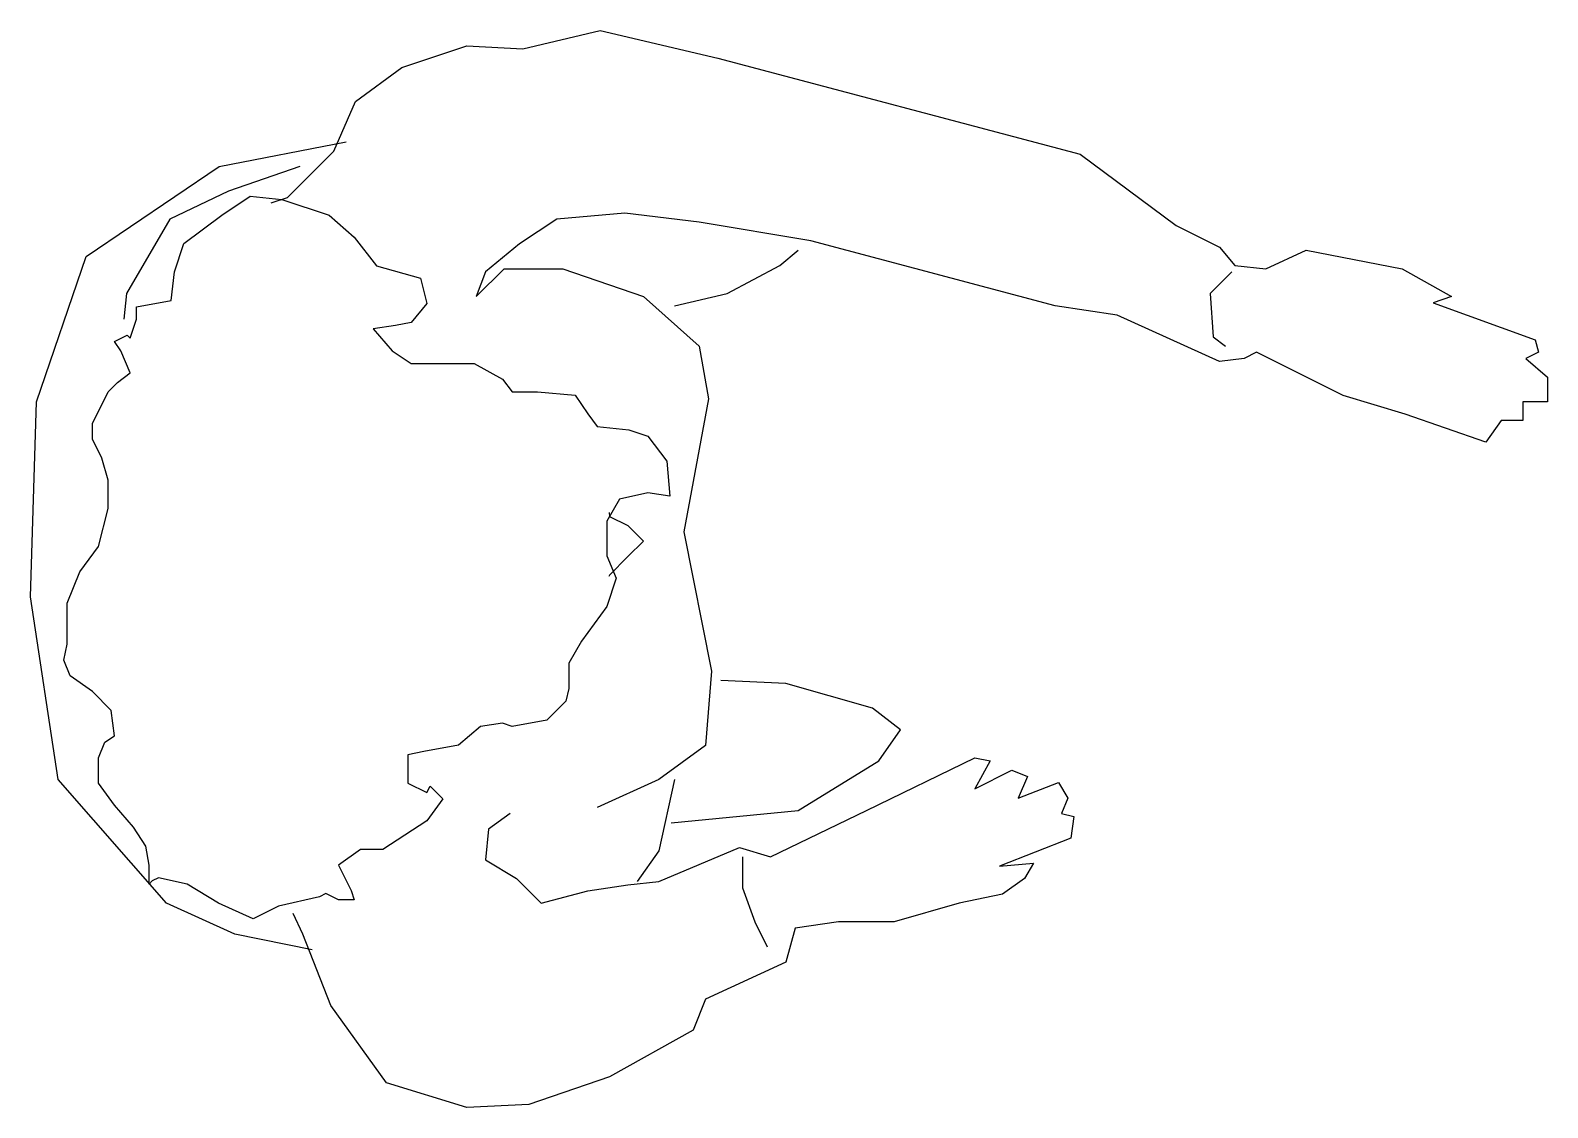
# Model space of a CAD drawing. Header units: millimetres. Extents: x -1482.387 to -1481.729, y 1866.205 to 1866.671.
import ezdxf

# ---------------------------------------------------------------- set-up
doc = ezdxf.new("R2010")
doc.units = ezdxf.units.MM
doc.header["$LTSCALE"] = 10
doc.layers.add('Humanos', color=2, linetype='Continuous')

msp = doc.modelspace()

# ---------------------------------------------------------------- linework, layer by layer
at = {"layer": 'Humanos'}
for points in [[(-1482.28232, 1866.59641), (-1482.27524, 1866.59877), (-1482.25512, 1866.61887), (-1482.24574, 1866.6403), (-1482.22562, 1866.65504), (-1482.19746, 1866.66442), (-1482.17333, 1866.66308), (-1482.1398, 1866.67112), (-1482.08885, 1866.65906), (-1481.93195, 1866.61753), (-1481.89038, 1866.58671), (-1481.87161, 1866.57733), (-1481.8649, 1866.56929), (-1481.85149, 1866.56795), (-1481.83406, 1866.57599), (-1481.79249, 1866.56795), (-1481.77104, 1866.55589), (-1481.77908, 1866.55322), (-1481.73483, 1866.53714), (-1481.73349, 1866.53178), (-1481.73885, 1866.5291), (-1481.72947, 1866.52106), (-1481.72947, 1866.51034), (-1481.74019, 1866.51034), (-1481.74019, 1866.5023), (-1481.74958, 1866.5023), (-1481.75629, 1866.49292), (-1481.79115, 1866.50498), (-1481.81797, 1866.51302), (-1481.85552, 1866.53178), (-1481.86088, 1866.5291), (-1481.87161, 1866.52776), (-1481.91586, 1866.54786), (-1481.94268, 1866.55188), (-1482.04862, 1866.58001), (-1482.09689, 1866.58805), (-1482.12907, 1866.59207), (-1482.15858, 1866.58939), (-1482.17467, 1866.57867), (-1482.18942, 1866.56661), (-1482.19344, 1866.55589), (-1482.18137, 1866.56795), (-1482.15589, 1866.56795), (-1482.12103, 1866.55589), (-1482.09689, 1866.53446), (-1482.09287, 1866.51168), (-1482.1036, 1866.45407), (-1482.09153, 1866.39378), (-1482.09421, 1866.36162), (-1482.11432, 1866.34688), (-1482.14114, 1866.33482)], [(-1482.26451, 1866.27319), (-1482.29804, 1866.27989), (-1482.32754, 1866.29329), (-1482.37447, 1866.34688), (-1482.38654, 1866.42593), (-1482.38386, 1866.51034), (-1482.3624, 1866.57331), (-1482.30474, 1866.61217), (-1482.24976, 1866.62289)], [(-1482.26988, 1866.61217), (-1482.30072, 1866.60145), (-1482.3262, 1866.58939), (-1482.34497, 1866.55723), (-1482.34605, 1866.54609)], [(-1482.10762, 1866.55188), (-1482.08482, 1866.55723), (-1482.06203, 1866.56929), (-1482.05398, 1866.57599)], [(-1481.86625, 1866.56661), (-1481.87563, 1866.55723), (-1481.87429, 1866.53848), (-1481.86893, 1866.53446)], [(-1482.13594, 1866.46239), (-1482.13578, 1866.46077), (-1482.12773, 1866.45675), (-1482.12103, 1866.45005)], [(-1482.12103, 1866.45005), (-1482.12773, 1866.44335), (-1482.13578, 1866.43531), (-1482.13606, 1866.43475)], [(-1482.10896, 1866.32813), (-1482.05398, 1866.33348), (-1482.01912, 1866.35492), (-1482.00973, 1866.36832), (-1482.0218, 1866.3777), (-1482.05934, 1866.38842), (-1482.0875, 1866.38976)], [(-1482.17869, 1866.33215), (-1482.18808, 1866.32545), (-1482.18942, 1866.31205), (-1482.17601, 1866.30401), (-1482.16528, 1866.29329), (-1482.14517, 1866.29865), (-1482.12773, 1866.30133), (-1482.11432, 1866.30267), (-1482.07946, 1866.31741), (-1482.06605, 1866.31339), (-1482.02448, 1866.33348), (-1481.97755, 1866.35626), (-1481.97084, 1866.35492), (-1481.97755, 1866.34286), (-1481.96145, 1866.3509), (-1481.95475, 1866.34822), (-1481.95877, 1866.33884), (-1481.94134, 1866.34554), (-1481.93732, 1866.33884), (-1481.94, 1866.33215), (-1481.93463, 1866.33081), (-1481.93598, 1866.32143), (-1481.96682, 1866.30937), (-1481.95207, 1866.31071), (-1481.95609, 1866.30401), (-1481.96548, 1866.29731), (-1481.98425, 1866.29329), (-1482.01241, 1866.28525), (-1482.03655, 1866.28525), (-1482.05532, 1866.28257), (-1482.05934, 1866.26783), (-1482.09421, 1866.25176), (-1482.09957, 1866.23836), (-1482.13578, 1866.21826), (-1482.17064, 1866.2062), (-1482.19746, 1866.20486), (-1482.23233, 1866.21558), (-1482.25647, 1866.24908), (-1482.26853, 1866.27989), (-1482.27277, 1866.28888)], [(-1482.10762, 1866.34688), (-1482.11432, 1866.31607), (-1482.12371, 1866.30267)], [(-1482.07812, 1866.31339), (-1482.07812, 1866.29999), (-1482.07275, 1866.28525), (-1482.06739, 1866.27453)]]:
    msp.add_lwpolyline(points, dxfattribs=at)
msp.add_lwpolyline([(-1482.10957, 1866.46958), (-1482.11914, 1866.47095), (-1482.13144, 1866.46822), (-1482.13691, 1866.45866), (-1482.13691, 1866.44364), (-1482.13281, 1866.43408), (-1482.13691, 1866.42179), (-1482.14784, 1866.40677), (-1482.15331, 1866.39721), (-1482.15331, 1866.38628), (-1482.15467, 1866.38082), (-1482.16288, 1866.37263), (-1482.17791, 1866.36989), (-1482.18201, 1866.37126), (-1482.19158, 1866.36989), (-1482.20115, 1866.3617), (-1482.21618, 1866.35897), (-1482.22301, 1866.3576), (-1482.22301, 1866.34531), (-1482.21481, 1866.34122), (-1482.21345, 1866.34395), (-1482.20798, 1866.33849), (-1482.21481, 1866.32893), (-1482.23395, 1866.31664), (-1482.24352, 1866.31664), (-1482.25308, 1866.30981), (-1482.24762, 1866.29888), (-1482.24625, 1866.29479), (-1482.25308, 1866.29479), (-1482.25855, 1866.29752), (-1482.26128, 1866.29615), (-1482.27905, 1866.29206), (-1482.28999, 1866.28659), (-1482.30502, 1866.29342), (-1482.31869, 1866.30161), (-1482.33099, 1866.30435), (-1482.33372, 1866.30298), (-1482.33509, 1866.30161), (-1482.33509, 1866.30981), (-1482.33646, 1866.318), (-1482.34192, 1866.3262), (-1482.35012, 1866.33575), (-1482.35696, 1866.34531), (-1482.35696, 1866.35624), (-1482.35422, 1866.36307), (-1482.35012, 1866.3658), (-1482.35149, 1866.37672), (-1482.35969, 1866.38492), (-1482.36926, 1866.39174), (-1482.37199, 1866.39857), (-1482.37063, 1866.4054), (-1482.37063, 1866.42315), (-1482.36516, 1866.43681), (-1482.35696, 1866.44773), (-1482.35286, 1866.46412), (-1482.35286, 1866.47641), (-1482.35559, 1866.48597), (-1482.35969, 1866.49417), (-1482.35969, 1866.50099), (-1482.35286, 1866.51465), (-1482.34876, 1866.51875), (-1482.34329, 1866.52284), (-1482.34739, 1866.5324), (-1482.35012, 1866.5365), (-1482.34466, 1866.53923), (-1482.34329, 1866.53786), (-1482.34056, 1866.54606), (-1482.34056, 1866.55152), (-1482.32552, 1866.55425), (-1482.32416, 1866.56654), (-1482.32005, 1866.57883), (-1482.30365, 1866.59112), (-1482.29135, 1866.59932), (-1482.27768, 1866.59795), (-1482.25718, 1866.59112), (-1482.24625, 1866.58156), (-1482.23668, 1866.56927), (-1482.21755, 1866.56381), (-1482.21481, 1866.55289), (-1482.22165, 1866.54469), (-1482.22848, 1866.54333), (-1482.23805, 1866.54196), (-1482.22985, 1866.5324), (-1482.22165, 1866.52694), (-1482.20935, 1866.52694), (-1482.19431, 1866.52694), (-1482.18201, 1866.52011), (-1482.17791, 1866.51465), (-1482.16698, 1866.51465), (-1482.15057, 1866.51328), (-1482.14511, 1866.50509), (-1482.14101, 1866.49963), (-1482.12734, 1866.49826), (-1482.11914, 1866.49553), (-1482.11094, 1866.48461)], close=True, dxfattribs=at)

doc.saveas('drawing.dxf')
